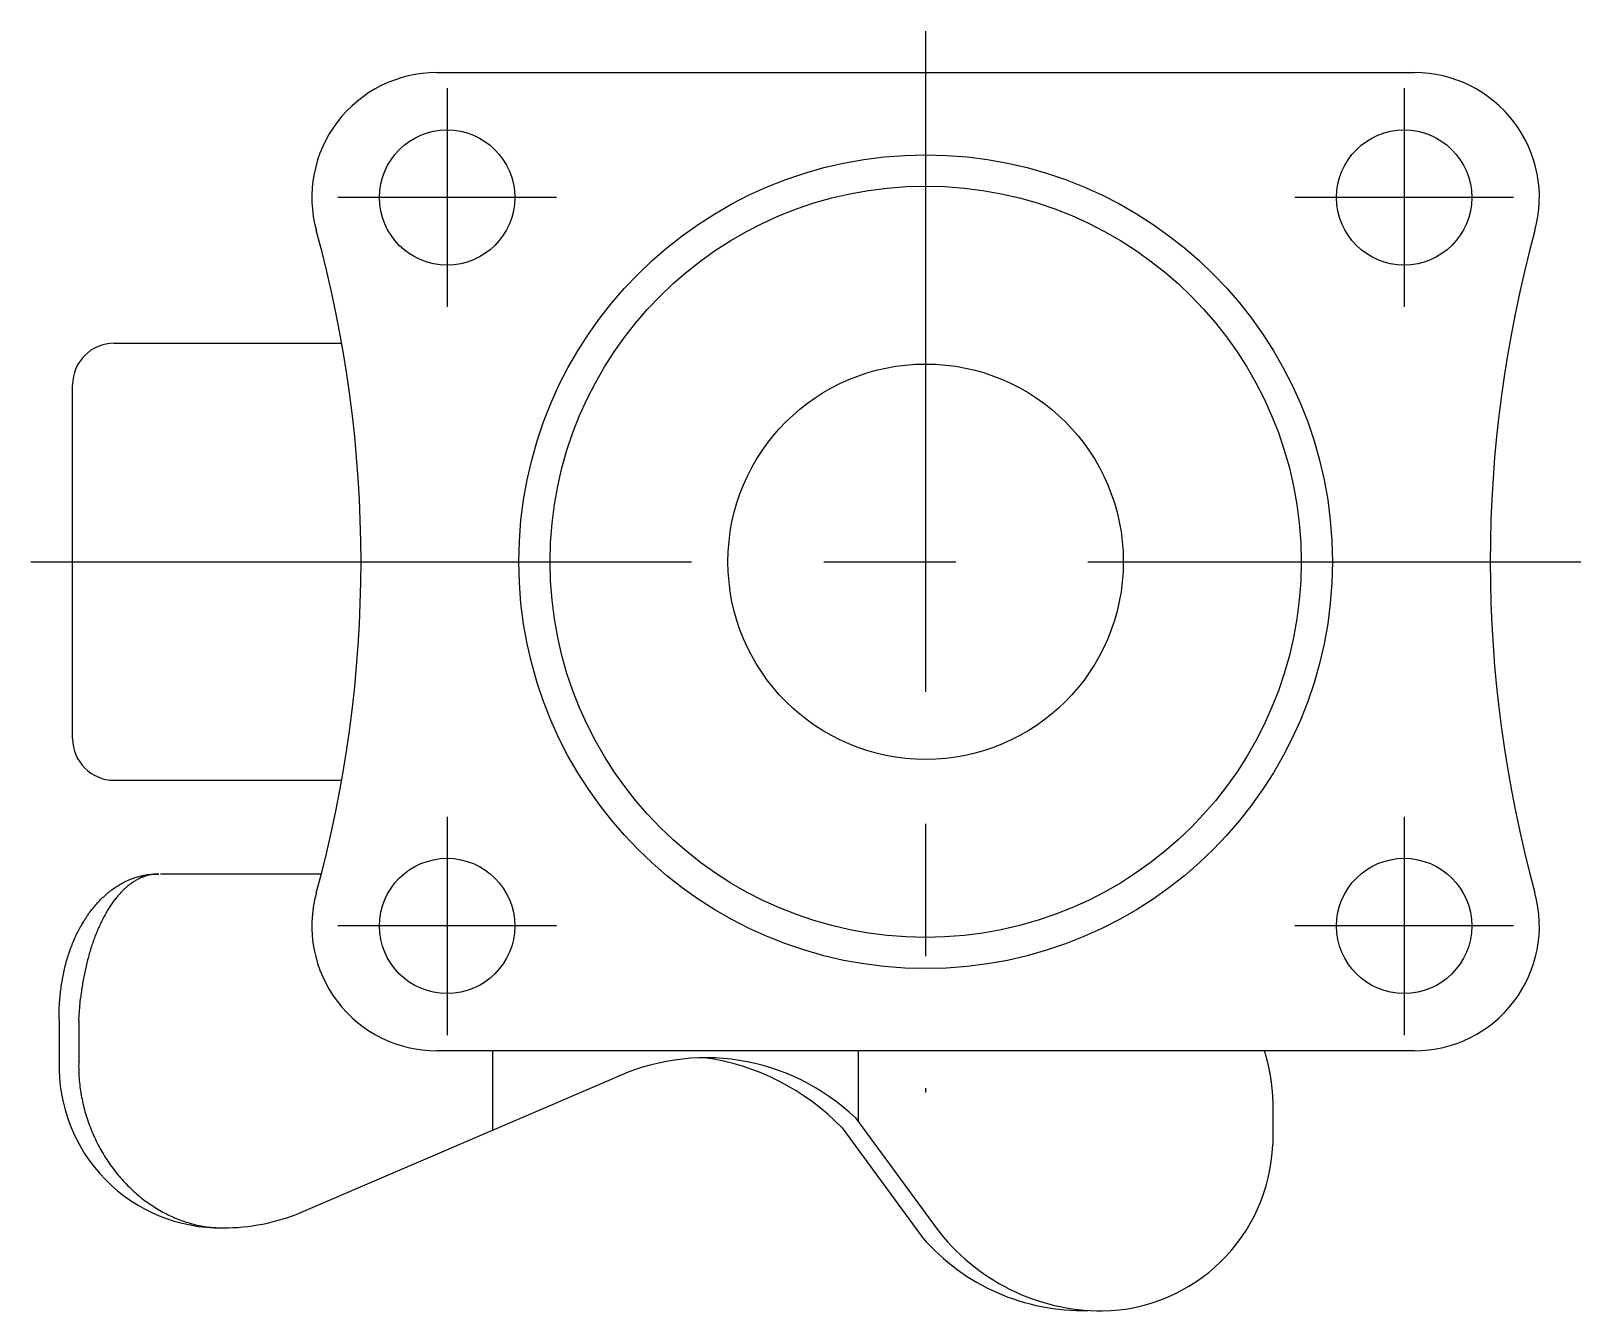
# Model space of a CAD drawing. Extents: x -117 to 48, y -60 to 150.
# Drawn here: x -27 to 47.5, y 88.3 to 149.8 of the extents above; entities that cross this region are included whole.
import ezdxf

# ---------------------------------------------------------------- set-up
doc = ezdxf.new("R2010")
doc.units = 0
doc.linetypes.add('CENTER', pattern=[50.8, 31.75, -6.35, 6.35, -6.35])
doc.layers.get('0').update_dxf_attribs({"linetype": 'CONTINUOUS'})
doc.layers.add('CENTER', color=1, linetype='CENTER')

msp = doc.modelspace()

# ---------------------------------------------------------------- linework, layer by layer
at = {"color": 7, "linetype": 'CONTINUOUS'}
for p, q in [((-7.5, 147.84), (39.5, 147.84)), ((-23, 134.84), (-12.064, 134.84)), ((-25, 115.84), (-25, 132.84)), ((-23, 113.84), (-12.064, 113.84)), ((-20.77, 109.34), (-20.777, 109.34)), ((-20.77, 109.34), (-13.043, 109.34)), ((-24.705, 102.332), (-24.619, 103.375)), ((-25.644, 102.332), (-25.646, 102.415)), ((-25.644, 102.332), (-25.644, 100.332)), ((-24.705, 102.332), (-24.705, 100.332)), ((39.5, 100.84), (-7.5, 100.84)), ((-4.795, 97.025), (-4.795, 100.84)), ((12.776, 97.409), (12.776, 100.84)), ((-24.706, 100.305), (-24.705, 100.332)), ((0.885, 99.459), (-14.126, 93.027)), ((32.686, 98.34), (32.686, 96.34)), ((12.625, 97.614), (16.5, 92.34)), ((11.981, 97.14), (15.855, 91.866))]:
    msp.add_line(p, q, dxfattribs=at)
for points in [[(-25.646, 102.415, 0), (-25.646, 102.505, 0), (-25.646, 102.585, 0), (-25.646, 102.675, 0), (-25.644, 102.755, 0), (-25.642, 102.845, 0), (-25.639, 102.935, 0), (-25.635, 103.015, 0), (-25.631, 103.105, 0), (-25.625, 103.185, 0), (-25.62, 103.275, 0), (-25.613, 103.355, 0), (-25.605, 103.445, 0), (-25.597, 103.525, 0), (-25.589, 103.615, 0), (-25.579, 103.695, 0), (-25.569, 103.775, 0), (-25.558, 103.865, 0), (-25.546, 103.945, 0), (-25.534, 104.035, 0), (-25.521, 104.115, 0), (-25.507, 104.195, 0), (-25.492, 104.285, 0), (-25.477, 104.365, 0), (-25.461, 104.445, 0), (-25.444, 104.525, 0), (-25.427, 104.605, 0), (-25.409, 104.685, 0), (-25.39, 104.765, 0), (-25.371, 104.845, 0), (-25.35, 104.925, 0), (-25.33, 105.005, 0), (-25.308, 105.085, 0), (-25.286, 105.165, 0), (-25.263, 105.245, 0), (-25.239, 105.325, 0), (-25.215, 105.405, 0), (-25.19, 105.475, 0), (-25.165, 105.555, 0), (-25.139, 105.635, 0), (-25.112, 105.705, 0), (-25.084, 105.785, 0), (-25.056, 105.855, 0), (-25.027, 105.935, 0), (-24.998, 106.005, 0), (-24.968, 106.075, 0), (-24.937, 106.145, 0), (-24.906, 106.225, 0), (-24.874, 106.295, 0), (-24.841, 106.365, 0), (-24.808, 106.435, 0), (-24.774, 106.505, 0), (-24.74, 106.575, 0), (-24.705, 106.635, 0), (-24.669, 106.705, 0), (-24.633, 106.775, 0), (-24.596, 106.835, 0), (-24.559, 106.905, 0), (-24.521, 106.965, 0), (-24.483, 107.035, 0), (-24.444, 107.095, 0), (-24.404, 107.155, 0), (-24.364, 107.225, 0), (-24.323, 107.285, 0), (-24.282, 107.345, 0), (-24.241, 107.405, 0), (-24.198, 107.465, 0), (-24.156, 107.515, 0), (-24.112, 107.575, 0), (-24.069, 107.635, 0), (-24.024, 107.685, 0), (-23.98, 107.745, 0), (-23.935, 107.795, 0), (-23.889, 107.855, 0), (-23.843, 107.905, 0), (-23.796, 107.955, 0), (-23.749, 108.005, 0), (-23.702, 108.055, 0), (-23.654, 108.105, 0), (-23.605, 108.155, 0), (-23.557, 108.205, 0), (-23.507, 108.245, 0), (-23.458, 108.295, 0), (-23.408, 108.335, 0), (-23.357, 108.385, 0), (-23.307, 108.425, 0), (-23.255, 108.465, 0), (-23.204, 108.505, 0), (-23.152, 108.545, 0), (-23.1, 108.585, 0), (-23.047, 108.625, 0), (-22.994, 108.665, 0), (-22.941, 108.695, 0), (-22.887, 108.735, 0), (-22.833, 108.765, 0), (-22.779, 108.805, 0), (-22.724, 108.835, 0), (-22.67, 108.865, 0), (-22.615, 108.895, 0), (-22.559, 108.925, 0), (-22.504, 108.955, 0), (-22.448, 108.985, 0), (-22.391, 109.005, 0), (-22.335, 109.035, 0), (-22.278, 109.055, 0), (-22.222, 109.085, 0), (-22.164, 109.105, 0), (-22.107, 109.125, 0), (-22.05, 109.145, 0), (-21.992, 109.165, 0), (-21.934, 109.185, 0), (-21.876, 109.195, 0), (-21.818, 109.215, 0), (-21.76, 109.235, 0), (-21.701, 109.245, 0), (-21.643, 109.255, 0), (-21.584, 109.275, 0), (-21.525, 109.285, 0), (-21.466, 109.295, 0), (-21.407, 109.305, 0), (-21.348, 109.305, 0), (-21.288, 109.315, 0), (-21.229, 109.325, 0), (-21.17, 109.325, 0), (-21.11, 109.325, 0), (-21.051, 109.335, 0), (-20.991, 109.335, 0), (-20.932, 109.335, 0), (-20.872, 109.335, 0)], [(-20.855, 109.335, 0), (-20.896, 109.335, 0), (-20.936, 109.335, 0), (-20.977, 109.335, 0), (-21.018, 109.325, 0), (-21.058, 109.325, 0), (-21.099, 109.325, 0), (-21.139, 109.315, 0), (-21.18, 109.315, 0), (-21.22, 109.305, 0), (-21.26, 109.295, 0), (-21.301, 109.295, 0), (-21.341, 109.285, 0), (-21.381, 109.275, 0), (-21.421, 109.265, 0), (-21.461, 109.245, 0), (-21.501, 109.235, 0), (-21.541, 109.225, 0), (-21.581, 109.205, 0), (-21.621, 109.195, 0), (-21.66, 109.175, 0), (-21.7, 109.165, 0), (-21.739, 109.145, 0), (-21.779, 109.125, 0), (-21.818, 109.105, 0), (-21.857, 109.085, 0), (-21.896, 109.065, 0), (-21.935, 109.045, 0), (-21.974, 109.025, 0), (-22.013, 108.995, 0), (-22.051, 108.975, 0), (-22.09, 108.945, 0), (-22.128, 108.925, 0), (-22.166, 108.895, 0), (-22.204, 108.865, 0), (-22.242, 108.845, 0), (-22.28, 108.815, 0), (-22.317, 108.785, 0), (-22.354, 108.755, 0), (-22.392, 108.725, 0), (-22.429, 108.685, 0), (-22.465, 108.655, 0), (-22.502, 108.625, 0), (-22.539, 108.585, 0), (-22.575, 108.555, 0), (-22.611, 108.515, 0), (-22.647, 108.475, 0), (-22.683, 108.445, 0), (-22.718, 108.405, 0), (-22.753, 108.365, 0), (-22.789, 108.325, 0), (-22.823, 108.285, 0), (-22.858, 108.245, 0), (-22.893, 108.205, 0), (-22.927, 108.155, 0), (-22.961, 108.115, 0), (-22.995, 108.075, 0), (-23.028, 108.025, 0), (-23.061, 107.985, 0), (-23.094, 107.935, 0), (-23.127, 107.885, 0), (-23.16, 107.835, 0), (-23.192, 107.795, 0), (-23.224, 107.745, 0), (-23.256, 107.695, 0), (-23.287, 107.645, 0), (-23.319, 107.595, 0), (-23.35, 107.535, 0), (-23.38, 107.485, 0), (-23.411, 107.435, 0), (-23.441, 107.375, 0), (-23.471, 107.325, 0), (-23.5, 107.275, 0), (-23.53, 107.215, 0), (-23.559, 107.155, 0), (-23.587, 107.105, 0), (-23.616, 107.045, 0), (-23.644, 106.985, 0), (-23.672, 106.925, 0), (-23.699, 106.865, 0), (-23.726, 106.805, 0), (-23.753, 106.745, 0), (-23.78, 106.685, 0), (-23.806, 106.625, 0), (-23.832, 106.565, 0), (-23.858, 106.495, 0), (-23.883, 106.435, 0), (-23.908, 106.375, 0), (-23.933, 106.305, 0), (-23.957, 106.245, 0), (-23.981, 106.175, 0), (-24.004, 106.115, 0), (-24.028, 106.045, 0), (-24.051, 105.975, 0), (-24.073, 105.915, 0), (-24.095, 105.845, 0), (-24.117, 105.775, 0), (-24.139, 105.705, 0), (-24.16, 105.635, 0), (-24.181, 105.565, 0), (-24.201, 105.495, 0), (-24.221, 105.425, 0), (-24.241, 105.355, 0), (-24.26, 105.285, 0), (-24.279, 105.215, 0), (-24.298, 105.135, 0), (-24.316, 105.065, 0), (-24.334, 104.995, 0), (-24.351, 104.915, 0), (-24.368, 104.845, 0), (-24.385, 104.765, 0), (-24.401, 104.695, 0), (-24.417, 104.615, 0), (-24.433, 104.545, 0), (-24.448, 104.465, 0), (-24.463, 104.395, 0), (-24.477, 104.315, 0), (-24.491, 104.235, 0), (-24.505, 104.165, 0), (-24.518, 104.085, 0), (-24.531, 104.005, 0), (-24.543, 103.925, 0), (-24.555, 103.855, 0), (-24.567, 103.775, 0), (-24.578, 103.695, 0), (-24.589, 103.615, 0), (-24.599, 103.535, 0), (-24.609, 103.455, 0), (-24.619, 103.375, 0)], [(32.276, 100.84, 0), (32.277, 100.835, 0), (32.285, 100.815, 0), (32.292, 100.785, 0), (32.3, 100.765, 0), (32.307, 100.745, 0), (32.314, 100.715, 0), (32.322, 100.695, 0), (32.329, 100.665, 0), (32.336, 100.645, 0), (32.343, 100.615, 0), (32.35, 100.595, 0), (32.357, 100.565, 0), (32.364, 100.545, 0), (32.37, 100.515, 0), (32.377, 100.495, 0), (32.384, 100.465, 0), (32.39, 100.445, 0), (32.397, 100.415, 0), (32.403, 100.395, 0), (32.41, 100.365, 0), (32.416, 100.335, 0), (32.422, 100.315, 0), (32.428, 100.285, 0), (32.434, 100.265, 0), (32.441, 100.235, 0), (32.446, 100.215, 0), (32.452, 100.185, 0), (32.458, 100.165, 0), (32.464, 100.135, 0), (32.47, 100.115, 0), (32.475, 100.085, 0), (32.481, 100.055, 0), (32.486, 100.035, 0), (32.492, 100.005, 0), (32.497, 99.985, 0), (32.502, 99.955, 0), (32.507, 99.935, 0), (32.512, 99.905, 0), (32.517, 99.885, 0), (32.522, 99.855, 0), (32.527, 99.825, 0), (32.532, 99.805, 0), (32.537, 99.775, 0), (32.541, 99.755, 0), (32.546, 99.725, 0), (32.551, 99.695, 0), (32.555, 99.675, 0), (32.559, 99.645, 0), (32.564, 99.625, 0), (32.568, 99.595, 0), (32.572, 99.565, 0), (32.576, 99.545, 0), (32.58, 99.515, 0), (32.584, 99.495, 0), (32.588, 99.465, 0), (32.592, 99.435, 0), (32.596, 99.415, 0), (32.599, 99.385, 0), (32.603, 99.365, 0), (32.606, 99.335, 0), (32.61, 99.305, 0), (32.613, 99.285, 0), (32.617, 99.255, 0), (32.62, 99.235, 0), (32.623, 99.205, 0), (32.626, 99.175, 0), (32.629, 99.155, 0), (32.632, 99.125, 0), (32.635, 99.095, 0), (32.638, 99.075, 0), (32.64, 99.045, 0), (32.643, 99.025, 0), (32.646, 98.995, 0), (32.648, 98.965, 0), (32.651, 98.945, 0), (32.653, 98.915, 0), (32.655, 98.885, 0), (32.657, 98.865, 0), (32.66, 98.835, 0), (32.662, 98.815, 0), (32.664, 98.785, 0), (32.665, 98.755, 0), (32.667, 98.735, 0), (32.669, 98.705, 0), (32.671, 98.675, 0), (32.672, 98.655, 0), (32.674, 98.625, 0), (32.675, 98.605, 0), (32.677, 98.575, 0), (32.678, 98.545, 0), (32.679, 98.525, 0), (32.681, 98.495, 0), (32.682, 98.465, 0), (32.683, 98.445, 0), (32.684, 98.415, 0), (32.685, 98.385, 0), (32.685, 98.365, 0), (32.686, 98.335, 0), (32.687, 98.305, 0), (32.687, 98.285, 0), (32.688, 98.255, 0), (32.688, 98.235, 0)], [(-24.706, 100.305, 0), (-24.708, 100.205, 0), (-24.709, 100.105, 0), (-24.708, 100.015, 0), (-24.706, 99.915, 0), (-24.703, 99.815, 0), (-24.699, 99.715, 0), (-24.693, 99.615, 0), (-24.686, 99.515, 0), (-24.678, 99.415, 0), (-24.668, 99.315, 0), (-24.658, 99.215, 0), (-24.646, 99.115, 0), (-24.632, 99.015, 0), (-24.618, 98.915, 0), (-24.602, 98.815, 0), (-24.585, 98.715, 0), (-24.567, 98.615, 0), (-24.547, 98.515, 0), (-24.527, 98.415, 0), (-24.505, 98.315, 0), (-24.481, 98.215, 0), (-24.457, 98.115, 0), (-24.431, 98.025, 0), (-24.405, 97.925, 0), (-24.376, 97.825, 0), (-24.347, 97.725, 0), (-24.317, 97.635, 0), (-24.285, 97.535, 0), (-24.252, 97.435, 0), (-24.218, 97.345, 0), (-24.183, 97.245, 0), (-24.147, 97.155, 0), (-24.109, 97.055, 0), (-24.07, 96.965, 0), (-24.031, 96.865, 0), (-23.99, 96.775, 0), (-23.948, 96.685, 0), (-23.905, 96.595, 0), (-23.86, 96.495, 0), (-23.815, 96.405, 0), (-23.768, 96.315, 0), (-23.721, 96.225, 0), (-23.672, 96.135, 0), (-23.623, 96.045, 0), (-23.572, 95.965, 0), (-23.52, 95.875, 0), (-23.467, 95.785, 0), (-23.413, 95.705, 0), (-23.359, 95.615, 0), (-23.303, 95.535, 0), (-23.246, 95.445, 0), (-23.188, 95.365, 0), (-23.129, 95.285, 0), (-23.07, 95.205, 0), (-23.009, 95.125, 0), (-22.948, 95.045, 0), (-22.885, 94.965, 0), (-22.822, 94.885, 0), (-22.758, 94.815, 0), (-22.692, 94.735, 0), (-22.626, 94.665, 0), (-22.56, 94.585, 0), (-22.492, 94.515, 0), (-22.423, 94.445, 0), (-22.354, 94.375, 0), (-22.284, 94.305, 0), (-22.213, 94.235, 0), (-22.142, 94.165, 0), (-22.069, 94.095, 0), (-21.996, 94.035, 0), (-21.922, 93.965, 0), (-21.848, 93.905, 0), (-21.773, 93.845, 0), (-21.697, 93.775, 0), (-21.62, 93.715, 0), (-21.543, 93.655, 0), (-21.465, 93.605, 0), (-21.387, 93.545, 0), (-21.308, 93.485, 0), (-21.228, 93.435, 0), (-21.148, 93.385, 0), (-21.067, 93.325, 0), (-20.986, 93.275, 0), (-20.904, 93.225, 0), (-20.822, 93.185, 0), (-20.74, 93.135, 0), (-20.656, 93.085, 0), (-20.573, 93.045, 0), (-20.489, 93.005, 0), (-20.404, 92.955, 0), (-20.319, 92.915, 0), (-20.234, 92.875, 0), (-20.149, 92.845, 0), (-20.063, 92.805, 0), (-19.976, 92.765, 0), (-19.89, 92.735, 0), (-19.803, 92.705, 0), (-19.716, 92.665, 0), (-19.628, 92.635, 0), (-19.541, 92.615, 0), (-19.453, 92.585, 0), (-19.365, 92.555, 0), (-19.277, 92.535, 0), (-19.188, 92.515, 0), (-19.1, 92.485, 0), (-19.011, 92.465, 0), (-18.922, 92.445, 0), (-18.834, 92.435, 0), (-18.745, 92.415, 0), (-18.656, 92.405, 0), (-18.567, 92.385, 0), (-18.478, 92.375, 0), (-18.388, 92.365, 0), (-18.299, 92.355, 0), (-18.21, 92.345, 0), (-18.122, 92.345, 0), (-18.033, 92.335, 0), (-17.944, 92.335, 0), (-17.855, 92.335, 0), (-17.767, 92.335, 0), (-17.678, 92.335, 0), (-17.59, 92.335, 0), (-17.502, 92.335, 0)]]:
    msp.add_polyline3d(points, dxfattribs=at)
for centre, radius in [((-7, 141.84), 3.25), ((39, 141.84), 3.25), ((16, 124.34), 19.55), ((16, 124.34), 18.05), ((16, 124.34), 9.5), ((-7, 106.84), 3.25), ((39, 106.84), 3.25)]:
    msp.add_circle(centre, radius, dxfattribs=at)
for centre, radius, start, end in [((-7.5, 141.84), 6, 90, 195.37596), ((39.5, 141.84), 6, 344.62404, 90), ((-71.138, 124.34), 60, 344.62404, 15.37596), ((103.138, 124.34), 60, 164.62404, 195.37596), ((-23, 132.84), 2, 90, 180), ((-23, 115.84), 2, 180, 270), ((-7.5, 106.84), 6, 164.62404, 270), ((39.5, 106.84), 6, 270, 15.37596), ((-17.888, 100.092), 7.76, 178.22628, 270.7346), ((5.432, 90.115), 10.391, 46.19009, 115.94906), ((3.849, 89.337), 11.27, 43.82031, 82.33489), ((24.364, 96.667), 8.328, 270.93226, 357.74884), ((-17.788, 102.332), 10, 270, 292.09736), ((23.532, 98.516), 10.156, 220.90122, 271.56764), ((24.5, 98.34), 10, 216.8699, 270)]:
    msp.add_arc(centre, radius, start, end, dxfattribs=at)
at = {"layer": 'CENTER', "color": 1, "linetype": 'CENTER'}
for p, q in [((16, 149.84), (16, 98.84)), ((-7, 147.09), (-7, 136.59)), ((39, 147.09), (39, 136.59)), ((-1.75, 141.84), (-12.25, 141.84)), ((44.25, 141.84), (33.75, 141.84)), ((-27, 124.34), (47.5, 124.34)), ((-7, 112.09), (-7, 101.59)), ((39, 112.09), (39, 101.59)), ((-1.75, 106.84), (-12.25, 106.84)), ((44.25, 106.84), (33.75, 106.84))]:
    msp.add_line(p, q, dxfattribs=at)

doc.saveas('drawing.dxf')
